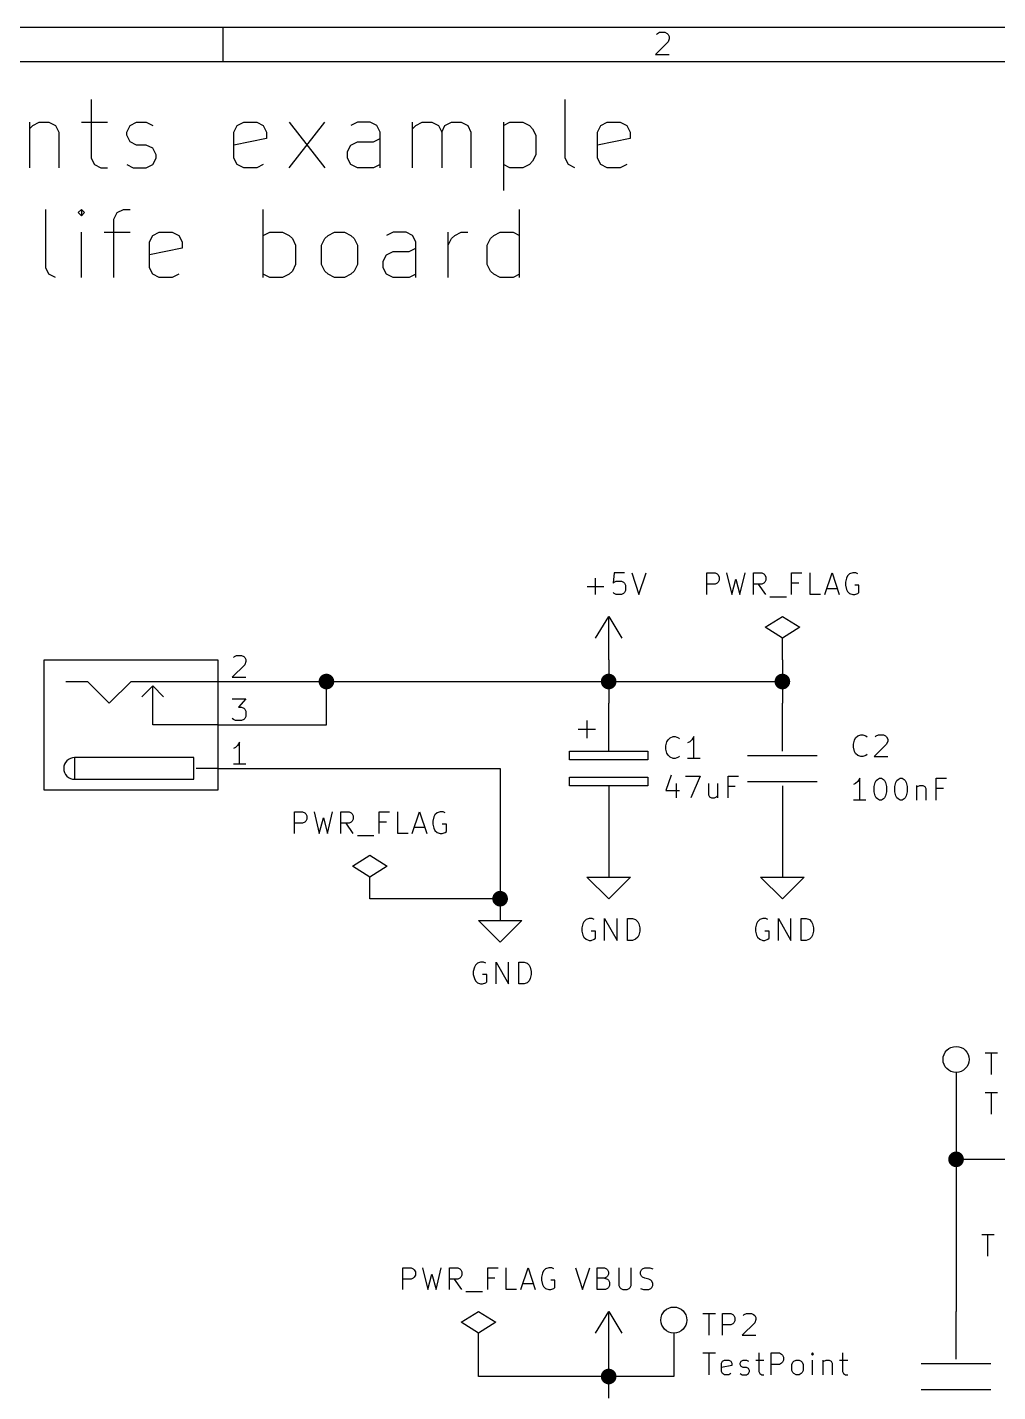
# Model space of a CAD drawing. Extents: x 0.4 to 11.3, y -7.9 to -0.4.
# Drawn here: x 1.911 to 4.146, y -3.535 to -0.394 of the extents above; entities that cross this region are included whole.
import ezdxf

# ---------------------------------------------------------------- set-up
doc = ezdxf.new("R2010")
doc.units = 0
doc.header["$MEASUREMENT"] = 0
for name, color, linetype in [('BLUE3', 171, 'CONTINUOUS'), ('CYAN2', 4, 'CONTINUOUS'), ('GREEN3', 91, 'CONTINUOUS'), ('LYELLOW', 51, 'CONTINUOUS'), ('RED2', 1, 'CONTINUOUS'), ('RED3', 11, 'CONTINUOUS')]:
    doc.layers.add(name, color=color, linetype=linetype)

msp = doc.modelspace()

# ---------------------------------------------------------------- linework, layer by layer
at = {"layer": 'BLUE3', "linetype": 'CONTINUOUS'}
for p, q in [((2.0581, -0.5602), (2.0581, -0.6947)), ((3.1497, -0.6947), (3.1497, -0.5602)), ((1.9161, -0.6125), (1.9161, -0.7172)), ((1.9161, -0.6274), (1.9236, -0.62)), ((1.9236, -0.62), (1.9385, -0.6125)), ((1.9385, -0.6125), (1.961, -0.6125)), ((1.961, -0.6125), (1.9759, -0.62)), ((1.9759, -0.62), (1.9834, -0.6349)), ((2.0357, -0.6125), (2.0955, -0.6125)), ((2.1404, -0.6349), (2.1479, -0.62)), ((2.1479, -0.62), (2.1628, -0.6125)), ((2.1628, -0.6125), (2.1852, -0.6125)), ((2.1852, -0.6125), (2.2002, -0.62)), ((2.3871, -0.6349), (2.3946, -0.62)), ((2.3946, -0.62), (2.4095, -0.6125)), ((2.4095, -0.6125), (2.4394, -0.6125)), ((2.4394, -0.6125), (2.4544, -0.62)), ((2.4544, -0.62), (2.4619, -0.6349)), ((2.5142, -0.7172), (2.5964, -0.6125)), ((2.5142, -0.6125), (2.5964, -0.7172)), ((2.6712, -0.6125), (2.6562, -0.62)), ((2.7011, -0.6125), (2.6712, -0.6125)), ((2.716, -0.62), (2.7011, -0.6125)), ((2.7235, -0.6349), (2.716, -0.62)), ((2.7983, -0.7172), (2.7983, -0.6125)), ((2.7983, -0.6274), (2.8058, -0.62)), ((2.8058, -0.62), (2.8207, -0.6125)), ((2.8207, -0.6125), (2.8431, -0.6125)), ((2.8431, -0.6125), (2.8581, -0.62)), ((2.8581, -0.62), (2.8656, -0.6349)), ((2.8656, -0.6349), (2.873, -0.62)), ((2.873, -0.62), (2.888, -0.6125)), ((2.888, -0.6125), (2.9104, -0.6125)), ((2.9104, -0.6125), (2.9254, -0.62)), ((2.9254, -0.62), (2.9329, -0.6349)), ((3.0076, -0.6125), (3.0076, -0.7695)), ((3.0076, -0.62), (3.0226, -0.6125)), ((3.0226, -0.6125), (3.0525, -0.6125)), ((3.0525, -0.6125), (3.0674, -0.62)), ((3.0674, -0.62), (3.0749, -0.6274)), ((3.0749, -0.6274), (3.0824, -0.6424)), ((3.2244, -0.6349), (3.2319, -0.62)), ((3.2319, -0.62), (3.2469, -0.6125)), ((3.2469, -0.6125), (3.2768, -0.6125)), ((3.2768, -0.6125), (3.2917, -0.62)), ((3.2917, -0.62), (3.2992, -0.6349)), ((1.9834, -0.6349), (1.9834, -0.7172)), ((2.1404, -0.6424), (2.1404, -0.6349)), ((2.1479, -0.6574), (2.1404, -0.6424)), ((2.1628, -0.6648), (2.1479, -0.6574)), ((2.3871, -0.6947), (2.3871, -0.6349)), ((2.4619, -0.6499), (2.3871, -0.6648)), ((2.4619, -0.6349), (2.4619, -0.6499)), ((2.6562, -0.6648), (2.6712, -0.6574)), ((2.6712, -0.6574), (2.7086, -0.6574)), ((2.7086, -0.6574), (2.7235, -0.6499)), ((2.7235, -0.7172), (2.7235, -0.6349)), ((2.8656, -0.6349), (2.8656, -0.7172)), ((2.9329, -0.6349), (2.9329, -0.7172)), ((3.0824, -0.6424), (3.0824, -0.6873)), ((3.2244, -0.6947), (3.2244, -0.6349)), ((3.2992, -0.6499), (3.2244, -0.6648)), ((3.2992, -0.6349), (3.2992, -0.6499)), ((2.1852, -0.6648), (2.1628, -0.6648)), ((2.2002, -0.6723), (2.1852, -0.6648)), ((2.2077, -0.6873), (2.2002, -0.6723)), ((2.2077, -0.6947), (2.2077, -0.6873)), ((2.6488, -0.6798), (2.6562, -0.6648)), ((2.6488, -0.6947), (2.6488, -0.6798)), ((3.0824, -0.6873), (3.0749, -0.7022)), ((2.0581, -0.6947), (2.0656, -0.7097)), ((2.0656, -0.7097), (2.0806, -0.7172)), ((2.0806, -0.7172), (2.0955, -0.7172)), ((2.1404, -0.7097), (2.1553, -0.7172)), ((2.1553, -0.7172), (2.1852, -0.7172)), ((2.1852, -0.7172), (2.2002, -0.7097)), ((2.2002, -0.7097), (2.2077, -0.6947)), ((2.3946, -0.7097), (2.3871, -0.6947)), ((2.4095, -0.7172), (2.3946, -0.7097)), ((2.4394, -0.7172), (2.4095, -0.7172)), ((2.4544, -0.7097), (2.4394, -0.7172)), ((2.6562, -0.7097), (2.6488, -0.6947)), ((2.6712, -0.7172), (2.6562, -0.7097)), ((2.7086, -0.7172), (2.6712, -0.7172)), ((2.7235, -0.7097), (2.7086, -0.7172)), ((3.0226, -0.7172), (3.0076, -0.7097)), ((3.0525, -0.7172), (3.0226, -0.7172)), ((3.0674, -0.7097), (3.0525, -0.7172)), ((3.0749, -0.7022), (3.0674, -0.7097)), ((3.1571, -0.7097), (3.1497, -0.6947)), ((3.1721, -0.7172), (3.1571, -0.7097)), ((3.2319, -0.7097), (3.2244, -0.6947)), ((3.2469, -0.7172), (3.2319, -0.7097)), ((3.2768, -0.7172), (3.2469, -0.7172)), ((3.2917, -0.7097), (3.2768, -0.7172)), ((1.9535, -0.9475), (1.9535, -0.8129)), ((2.0357, -0.8129), (2.0282, -0.8204)), ((2.0432, -0.8204), (2.0357, -0.8129)), ((2.0357, -0.8129), (2.0357, -0.8279)), ((2.1179, -0.8204), (2.1329, -0.8129)), ((2.1329, -0.8129), (2.1479, -0.8129)), ((2.4544, -0.9699), (2.4544, -0.8129)), ((3.045, -0.9699), (3.045, -0.8129)), ((2.0282, -0.8204), (2.0357, -0.8279)), ((2.0357, -0.8279), (2.0432, -0.8204)), ((2.1105, -0.8353), (2.1179, -0.8204)), ((2.1105, -0.9699), (2.1105, -0.8353)), ((2.0357, -0.9699), (2.0357, -0.8653)), ((2.088, -0.8653), (2.1479, -0.8653)), ((2.1927, -0.8877), (2.2002, -0.8727)), ((2.2002, -0.8727), (2.2151, -0.8653)), ((2.2151, -0.8653), (2.245, -0.8653)), ((2.245, -0.8653), (2.26, -0.8727)), ((2.26, -0.8727), (2.2675, -0.8877)), ((2.4544, -0.8727), (2.4693, -0.8653)), ((2.4693, -0.8653), (2.4992, -0.8653)), ((2.4992, -0.8653), (2.5142, -0.8727)), ((2.5142, -0.8727), (2.5217, -0.8802)), ((2.5964, -0.8802), (2.6039, -0.8727)), ((2.6039, -0.8727), (2.6188, -0.8653)), ((2.6188, -0.8653), (2.6413, -0.8653)), ((2.6413, -0.8653), (2.6562, -0.8727)), ((2.6562, -0.8727), (2.6637, -0.8802)), ((2.7534, -0.8653), (2.7385, -0.8727)), ((2.7833, -0.8653), (2.7534, -0.8653)), ((2.7983, -0.8727), (2.7833, -0.8653)), ((2.8058, -0.8877), (2.7983, -0.8727)), ((2.8805, -0.9699), (2.8805, -0.8653)), ((2.888, -0.8802), (2.8955, -0.8727)), ((2.8955, -0.8727), (2.9104, -0.8653)), ((2.9104, -0.8653), (2.9254, -0.8653)), ((2.9777, -0.8802), (2.9852, -0.8727)), ((2.9852, -0.8727), (3.0001, -0.8653)), ((3.0001, -0.8653), (3.03, -0.8653)), ((3.03, -0.8653), (3.045, -0.8727)), ((2.1927, -0.9475), (2.1927, -0.8877)), ((2.2675, -0.9026), (2.1927, -0.9176)), ((2.2675, -0.8877), (2.2675, -0.9026)), ((2.5217, -0.8802), (2.5291, -0.8952)), ((2.5291, -0.8952), (2.5291, -0.94)), ((2.5889, -0.8952), (2.5964, -0.8802)), ((2.5889, -0.94), (2.5889, -0.8952)), ((2.6637, -0.8802), (2.6712, -0.8952)), ((2.6712, -0.8952), (2.6712, -0.94)), ((2.7385, -0.9176), (2.7534, -0.9101)), ((2.7534, -0.9101), (2.7908, -0.9101)), ((2.7908, -0.9101), (2.8058, -0.9026)), ((2.8058, -0.9699), (2.8058, -0.8877)), ((2.8805, -0.8952), (2.888, -0.8802)), ((2.9702, -0.8952), (2.9777, -0.8802)), ((2.9702, -0.94), (2.9702, -0.8952)), ((2.5291, -0.94), (2.5217, -0.955)), ((2.5964, -0.955), (2.5889, -0.94)), ((2.6712, -0.94), (2.6637, -0.955)), ((2.731, -0.9325), (2.7385, -0.9176)), ((2.731, -0.9475), (2.731, -0.9325)), ((2.9777, -0.955), (2.9702, -0.94)), ((1.9609, -0.9624), (1.9535, -0.9475)), ((1.9759, -0.9699), (1.9609, -0.9624)), ((2.2002, -0.9624), (2.1927, -0.9475)), ((2.2151, -0.9699), (2.2002, -0.9624)), ((2.245, -0.9699), (2.2151, -0.9699)), ((2.26, -0.9624), (2.245, -0.9699)), ((2.4693, -0.9699), (2.4544, -0.9624)), ((2.4992, -0.9699), (2.4693, -0.9699)), ((2.5142, -0.9624), (2.4992, -0.9699)), ((2.5217, -0.955), (2.5142, -0.9624)), ((2.6039, -0.9624), (2.5964, -0.955)), ((2.6188, -0.9699), (2.6039, -0.9624)), ((2.6413, -0.9699), (2.6188, -0.9699)), ((2.6562, -0.9624), (2.6413, -0.9699)), ((2.6637, -0.955), (2.6562, -0.9624)), ((2.7385, -0.9624), (2.731, -0.9475)), ((2.7534, -0.9699), (2.7385, -0.9624)), ((2.7908, -0.9699), (2.7534, -0.9699)), ((2.8058, -0.9624), (2.7908, -0.9699)), ((2.9852, -0.9624), (2.9777, -0.955)), ((3.0001, -0.9699), (2.9852, -0.9624)), ((3.03, -0.9699), (3.0001, -0.9699)), ((3.045, -0.9624), (3.03, -0.9699))]:
    msp.add_line(p, q, dxfattribs=at)
at = {"layer": 'CYAN2', "linetype": 'CONTINUOUS'}
for p, q in [((3.2198, -1.6998), (3.2198, -1.6617)), ((3.2626, -1.6498), (3.2602, -1.6736)), ((3.2864, -1.6498), (3.2626, -1.6498)), ((3.3031, -1.6498), (3.3198, -1.6998)), ((3.3198, -1.6998), (3.3364, -1.6498)), ((3.4762, -1.6998), (3.4762, -1.6498)), ((3.4762, -1.6498), (3.4952, -1.6498)), ((3.4952, -1.6498), (3.5, -1.6522)), ((3.5, -1.6522), (3.5024, -1.6546)), ((3.5024, -1.6546), (3.5048, -1.6593)), ((3.5048, -1.6593), (3.5048, -1.6665)), ((3.5214, -1.6498), (3.5333, -1.6998)), ((3.5333, -1.6998), (3.5429, -1.6641)), ((3.5429, -1.6641), (3.5524, -1.6998)), ((3.5524, -1.6998), (3.5643, -1.6498)), ((3.5833, -1.6998), (3.5833, -1.6498)), ((3.5833, -1.6498), (3.6024, -1.6498)), ((3.6024, -1.6498), (3.6071, -1.6522)), ((3.6071, -1.6522), (3.6095, -1.6546)), ((3.6095, -1.6546), (3.6119, -1.6593)), ((3.6119, -1.6593), (3.6119, -1.6665)), ((3.6714, -1.6998), (3.6714, -1.6498)), ((3.6714, -1.6498), (3.6952, -1.6498)), ((3.7143, -1.6998), (3.7143, -1.6498)), ((3.7476, -1.6998), (3.7643, -1.6498)), ((3.7643, -1.6498), (3.781, -1.6998)), ((3.7976, -1.6617), (3.7952, -1.6712)), ((3.8, -1.6569), (3.7976, -1.6617)), ((3.8048, -1.6522), (3.8, -1.6569)), ((3.8119, -1.6498), (3.8048, -1.6522)), ((3.819, -1.6498), (3.8119, -1.6498)), ((3.8238, -1.6522), (3.819, -1.6498)), ((3.2007, -1.6808), (3.2388, -1.6808)), ((3.2602, -1.6736), (3.2626, -1.6712)), ((3.2626, -1.6974), (3.2602, -1.695)), ((3.2626, -1.6712), (3.2674, -1.6689)), ((3.2674, -1.6689), (3.2793, -1.6689)), ((3.2793, -1.6689), (3.284, -1.6712)), ((3.284, -1.6712), (3.2864, -1.6736)), ((3.2864, -1.695), (3.284, -1.6974)), ((3.2864, -1.6736), (3.2888, -1.6784)), ((3.2888, -1.6903), (3.2864, -1.695)), ((3.2888, -1.6784), (3.2888, -1.6903)), ((3.4952, -1.676), (3.4762, -1.676)), ((3.5, -1.6736), (3.4952, -1.676)), ((3.5024, -1.6712), (3.5, -1.6736)), ((3.5048, -1.6665), (3.5024, -1.6712)), ((3.6024, -1.676), (3.5833, -1.676)), ((3.6119, -1.6998), (3.5952, -1.676)), ((3.6071, -1.6736), (3.6024, -1.676)), ((3.6095, -1.6712), (3.6071, -1.6736)), ((3.6119, -1.6665), (3.6095, -1.6712)), ((3.6881, -1.6736), (3.6714, -1.6736)), ((3.7524, -1.6855), (3.7762, -1.6855)), ((3.7952, -1.6712), (3.7952, -1.6784)), ((3.7952, -1.6784), (3.7976, -1.6879)), ((3.7976, -1.6879), (3.8, -1.6927)), ((3.8, -1.6927), (3.8048, -1.6974)), ((3.8262, -1.6784), (3.8167, -1.6784)), ((3.8238, -1.6974), (3.8262, -1.695)), ((3.8262, -1.695), (3.8262, -1.6784)), ((3.2674, -1.6998), (3.2626, -1.6974)), ((3.2793, -1.6998), (3.2674, -1.6998)), ((3.284, -1.6974), (3.2793, -1.6998)), ((3.6214, -1.7046), (3.6595, -1.7046)), ((3.7381, -1.6998), (3.7143, -1.6998)), ((3.8048, -1.6974), (3.8119, -1.6998)), ((3.8119, -1.6998), (3.8167, -1.6998)), ((3.8167, -1.6998), (3.8238, -1.6974)), ((3.3819, -2.0482), (3.3843, -2.0387)), ((3.3819, -2.0482), (3.3843, -2.0387)), ((3.3843, -2.0387), (3.3867, -2.0339)), ((3.3843, -2.0387), (3.3867, -2.0339)), ((3.3867, -2.0339), (3.3914, -2.0292)), ((3.3867, -2.0339), (3.3914, -2.0292)), ((3.3914, -2.0292), (3.3986, -2.0268)), ((3.3914, -2.0292), (3.3986, -2.0268)), ((3.3986, -2.0268), (3.4033, -2.0268)), ((3.3986, -2.0268), (3.4033, -2.0268)), ((3.4033, -2.0268), (3.4105, -2.0292)), ((3.4033, -2.0268), (3.4105, -2.0292)), ((3.4105, -2.0292), (3.4129, -2.0316)), ((3.4105, -2.0292), (3.4129, -2.0316)), ((3.4367, -2.0387), (3.4319, -2.0411)), ((3.4367, -2.0387), (3.4319, -2.0411)), ((3.4414, -2.0339), (3.4367, -2.0387)), ((3.4414, -2.0339), (3.4367, -2.0387)), ((3.4462, -2.0268), (3.4414, -2.0339)), ((3.4462, -2.0268), (3.4414, -2.0339)), ((3.4462, -2.0768), (3.4462, -2.0268)), ((3.4462, -2.0768), (3.4462, -2.0268)), ((3.8139, -2.0442), (3.8163, -2.0347)), ((3.8139, -2.0442), (3.8163, -2.0347)), ((3.8163, -2.0347), (3.8187, -2.0299)), ((3.8163, -2.0347), (3.8187, -2.0299)), ((3.8187, -2.0299), (3.8234, -2.0252)), ((3.8187, -2.0299), (3.8234, -2.0252)), ((3.8234, -2.0252), (3.8306, -2.0228)), ((3.8234, -2.0252), (3.8306, -2.0228)), ((3.8306, -2.0228), (3.8353, -2.0228)), ((3.8306, -2.0228), (3.8353, -2.0228)), ((3.8353, -2.0228), (3.8425, -2.0252)), ((3.8353, -2.0228), (3.8425, -2.0252)), ((3.8425, -2.0252), (3.8449, -2.0276)), ((3.8425, -2.0252), (3.8449, -2.0276)), ((3.8639, -2.0276), (3.8663, -2.0252)), ((3.8639, -2.0276), (3.8663, -2.0252)), ((3.8663, -2.0252), (3.871, -2.0228)), ((3.8663, -2.0252), (3.871, -2.0228)), ((3.871, -2.0228), (3.8829, -2.0228)), ((3.871, -2.0228), (3.8829, -2.0228)), ((3.8829, -2.0228), (3.8877, -2.0252)), ((3.8829, -2.0228), (3.8877, -2.0252)), ((3.8877, -2.0252), (3.8901, -2.0276)), ((3.8877, -2.0252), (3.8901, -2.0276)), ((3.8901, -2.0276), (3.8925, -2.0323)), ((3.8901, -2.0276), (3.8925, -2.0323)), ((3.8925, -2.0371), (3.8901, -2.0442)), ((3.8925, -2.0371), (3.8901, -2.0442)), ((3.8925, -2.0323), (3.8925, -2.0371)), ((3.8925, -2.0323), (3.8925, -2.0371)), ((3.3819, -2.0554), (3.3819, -2.0482)), ((3.3819, -2.0554), (3.3819, -2.0482)), ((3.3843, -2.0649), (3.3819, -2.0554)), ((3.3843, -2.0649), (3.3819, -2.0554)), ((3.3867, -2.0697), (3.3843, -2.0649)), ((3.3867, -2.0697), (3.3843, -2.0649)), ((3.3914, -2.0744), (3.3867, -2.0697)), ((3.3914, -2.0744), (3.3867, -2.0697)), ((3.4129, -2.072), (3.4105, -2.0744)), ((3.4129, -2.072), (3.4105, -2.0744)), ((3.8139, -2.0514), (3.8139, -2.0442)), ((3.8139, -2.0514), (3.8139, -2.0442)), ((3.8163, -2.0609), (3.8139, -2.0514)), ((3.8163, -2.0609), (3.8139, -2.0514)), ((3.8187, -2.0657), (3.8163, -2.0609)), ((3.8187, -2.0657), (3.8163, -2.0609)), ((3.8234, -2.0704), (3.8187, -2.0657)), ((3.8234, -2.0704), (3.8187, -2.0657)), ((3.8306, -2.0728), (3.8234, -2.0704)), ((3.8306, -2.0728), (3.8234, -2.0704)), ((3.8353, -2.0728), (3.8306, -2.0728)), ((3.8353, -2.0728), (3.8306, -2.0728)), ((3.8425, -2.0704), (3.8353, -2.0728)), ((3.8425, -2.0704), (3.8353, -2.0728)), ((3.8449, -2.068), (3.8425, -2.0704)), ((3.8449, -2.068), (3.8425, -2.0704)), ((3.8901, -2.0442), (3.8615, -2.0728)), ((3.8901, -2.0442), (3.8615, -2.0728)), ((3.8615, -2.0728), (3.8925, -2.0728)), ((3.8615, -2.0728), (3.8925, -2.0728)), ((3.3986, -2.0768), (3.3914, -2.0744)), ((3.3986, -2.0768), (3.3914, -2.0744)), ((3.4033, -2.0768), (3.3986, -2.0768)), ((3.4033, -2.0768), (3.3986, -2.0768)), ((3.4105, -2.0744), (3.4033, -2.0768)), ((3.4105, -2.0744), (3.4033, -2.0768)), ((3.4605, -2.0768), (3.4319, -2.0768)), ((3.4605, -2.0768), (3.4319, -2.0768)), ((3.3938, -2.1154), (3.3819, -2.1511)), ((3.3938, -2.1154), (3.3819, -2.1511)), ((3.4057, -2.1345), (3.4057, -2.1678)), ((3.4057, -2.1345), (3.4057, -2.1678)), ((3.4271, -2.1178), (3.4605, -2.1178)), ((3.4271, -2.1178), (3.4605, -2.1178)), ((3.4605, -2.1178), (3.439, -2.1678)), ((3.4605, -2.1178), (3.439, -2.1678)), ((3.4795, -2.1345), (3.4795, -2.1607)), ((3.4795, -2.1345), (3.4795, -2.1607)), ((3.5009, -2.1345), (3.5009, -2.1678)), ((3.5009, -2.1345), (3.5009, -2.1678)), ((3.5248, -2.1678), (3.5248, -2.1178)), ((3.5248, -2.1178), (3.5486, -2.1178)), ((3.5248, -2.1678), (3.5248, -2.1178)), ((3.5248, -2.1178), (3.5486, -2.1178)), ((3.8187, -2.1347), (3.8139, -2.1371)), ((3.8187, -2.1347), (3.8139, -2.1371)), ((3.8234, -2.1299), (3.8187, -2.1347)), ((3.8234, -2.1299), (3.8187, -2.1347)), ((3.8282, -2.1228), (3.8234, -2.1299)), ((3.8282, -2.1228), (3.8234, -2.1299)), ((3.8282, -2.1728), (3.8282, -2.1228)), ((3.8282, -2.1728), (3.8282, -2.1228)), ((3.8615, -2.1419), (3.8639, -2.1323)), ((3.8615, -2.1419), (3.8639, -2.1323)), ((3.8639, -2.1323), (3.8663, -2.1276)), ((3.8639, -2.1323), (3.8663, -2.1276)), ((3.8663, -2.1276), (3.8687, -2.1252)), ((3.8663, -2.1276), (3.8687, -2.1252)), ((3.8687, -2.1252), (3.8734, -2.1228)), ((3.8687, -2.1252), (3.8734, -2.1228)), ((3.8734, -2.1228), (3.8782, -2.1228)), ((3.8734, -2.1228), (3.8782, -2.1228)), ((3.8782, -2.1228), (3.8829, -2.1252)), ((3.8782, -2.1228), (3.8829, -2.1252)), ((3.8829, -2.1252), (3.8853, -2.1276)), ((3.8829, -2.1252), (3.8853, -2.1276)), ((3.8853, -2.1276), (3.8877, -2.1323)), ((3.8853, -2.1276), (3.8877, -2.1323)), ((3.8877, -2.1323), (3.8901, -2.1419)), ((3.8877, -2.1323), (3.8901, -2.1419)), ((3.9091, -2.1419), (3.9115, -2.1323)), ((3.9091, -2.1419), (3.9115, -2.1323)), ((3.9115, -2.1323), (3.9139, -2.1276)), ((3.9115, -2.1323), (3.9139, -2.1276)), ((3.9139, -2.1276), (3.9163, -2.1252)), ((3.9139, -2.1276), (3.9163, -2.1252)), ((3.9163, -2.1252), (3.921, -2.1228)), ((3.9163, -2.1252), (3.921, -2.1228)), ((3.921, -2.1228), (3.9258, -2.1228)), ((3.921, -2.1228), (3.9258, -2.1228)), ((3.9258, -2.1228), (3.9306, -2.1252)), ((3.9258, -2.1228), (3.9306, -2.1252)), ((3.9306, -2.1252), (3.9329, -2.1276)), ((3.9306, -2.1252), (3.9329, -2.1276)), ((3.9329, -2.1276), (3.9353, -2.1323)), ((3.9329, -2.1276), (3.9353, -2.1323)), ((3.9353, -2.1323), (3.9377, -2.1419)), ((3.9353, -2.1323), (3.9377, -2.1419)), ((4.0044, -2.1728), (4.0044, -2.1228)), ((4.0044, -2.1228), (4.0282, -2.1228)), ((4.0044, -2.1728), (4.0044, -2.1228)), ((4.0044, -2.1228), (4.0282, -2.1228)), ((3.3819, -2.1511), (3.4129, -2.1511)), ((3.3819, -2.1511), (3.4129, -2.1511)), ((3.4795, -2.1607), (3.4819, -2.1654)), ((3.4795, -2.1607), (3.4819, -2.1654)), ((3.4819, -2.1654), (3.4867, -2.1678)), ((3.4819, -2.1654), (3.4867, -2.1678)), ((3.4938, -2.1678), (3.4986, -2.1654)), ((3.4938, -2.1678), (3.4986, -2.1654)), ((3.4986, -2.1654), (3.5009, -2.163)), ((3.4986, -2.1654), (3.5009, -2.163)), ((3.5414, -2.1416), (3.5248, -2.1416)), ((3.5414, -2.1416), (3.5248, -2.1416)), ((3.8615, -2.1538), (3.8615, -2.1419)), ((3.8615, -2.1538), (3.8615, -2.1419)), ((3.8639, -2.1633), (3.8615, -2.1538)), ((3.8639, -2.1633), (3.8615, -2.1538)), ((3.8663, -2.168), (3.8639, -2.1633)), ((3.8663, -2.168), (3.8639, -2.1633)), ((3.8877, -2.1633), (3.8853, -2.168)), ((3.8877, -2.1633), (3.8853, -2.168)), ((3.8901, -2.1538), (3.8877, -2.1633)), ((3.8901, -2.1538), (3.8877, -2.1633)), ((3.8901, -2.1419), (3.8901, -2.1538)), ((3.8901, -2.1419), (3.8901, -2.1538)), ((3.9091, -2.1538), (3.9091, -2.1419)), ((3.9091, -2.1538), (3.9091, -2.1419)), ((3.9115, -2.1633), (3.9091, -2.1538)), ((3.9115, -2.1633), (3.9091, -2.1538)), ((3.9139, -2.168), (3.9115, -2.1633)), ((3.9139, -2.168), (3.9115, -2.1633)), ((3.9353, -2.1633), (3.9329, -2.168)), ((3.9353, -2.1633), (3.9329, -2.168)), ((3.9377, -2.1538), (3.9353, -2.1633)), ((3.9377, -2.1538), (3.9353, -2.1633)), ((3.9377, -2.1419), (3.9377, -2.1538)), ((3.9377, -2.1419), (3.9377, -2.1538)), ((3.9591, -2.1395), (3.9591, -2.1728)), ((3.9591, -2.1395), (3.9591, -2.1728)), ((3.9591, -2.1442), (3.9615, -2.1419)), ((3.9591, -2.1442), (3.9615, -2.1419)), ((3.9615, -2.1419), (3.9663, -2.1395)), ((3.9615, -2.1419), (3.9663, -2.1395)), ((3.9663, -2.1395), (3.9734, -2.1395)), ((3.9663, -2.1395), (3.9734, -2.1395)), ((3.9734, -2.1395), (3.9782, -2.1419)), ((3.9734, -2.1395), (3.9782, -2.1419)), ((3.9782, -2.1419), (3.9806, -2.1466)), ((3.9782, -2.1419), (3.9806, -2.1466)), ((3.9806, -2.1466), (3.9806, -2.1728)), ((3.9806, -2.1466), (3.9806, -2.1728)), ((4.021, -2.1466), (4.0044, -2.1466)), ((4.021, -2.1466), (4.0044, -2.1466)), ((3.4867, -2.1678), (3.4938, -2.1678)), ((3.4867, -2.1678), (3.4938, -2.1678)), ((3.8425, -2.1728), (3.8139, -2.1728)), ((3.8425, -2.1728), (3.8139, -2.1728)), ((3.8687, -2.1704), (3.8663, -2.168)), ((3.8687, -2.1704), (3.8663, -2.168)), ((3.8734, -2.1728), (3.8687, -2.1704)), ((3.8734, -2.1728), (3.8687, -2.1704)), ((3.8782, -2.1728), (3.8734, -2.1728)), ((3.8782, -2.1728), (3.8734, -2.1728)), ((3.8829, -2.1704), (3.8782, -2.1728)), ((3.8829, -2.1704), (3.8782, -2.1728)), ((3.8853, -2.168), (3.8829, -2.1704)), ((3.8853, -2.168), (3.8829, -2.1704)), ((3.9163, -2.1704), (3.9139, -2.168)), ((3.9163, -2.1704), (3.9139, -2.168)), ((3.921, -2.1728), (3.9163, -2.1704)), ((3.921, -2.1728), (3.9163, -2.1704)), ((3.9258, -2.1728), (3.921, -2.1728)), ((3.9258, -2.1728), (3.921, -2.1728)), ((3.9306, -2.1704), (3.9258, -2.1728)), ((3.9306, -2.1704), (3.9258, -2.1728)), ((3.9329, -2.168), (3.9306, -2.1704)), ((3.9329, -2.168), (3.9306, -2.1704)), ((2.5262, -2.2498), (2.5262, -2.1998)), ((2.5262, -2.1998), (2.5452, -2.1998)), ((2.5452, -2.226), (2.5262, -2.226)), ((2.5452, -2.1998), (2.55, -2.2022)), ((2.55, -2.2236), (2.5452, -2.226)), ((2.55, -2.2022), (2.5524, -2.2046)), ((2.5524, -2.2212), (2.55, -2.2236)), ((2.5524, -2.2046), (2.5548, -2.2093)), ((2.5548, -2.2165), (2.5524, -2.2212)), ((2.5548, -2.2093), (2.5548, -2.2165)), ((2.5714, -2.1998), (2.5833, -2.2498)), ((2.5833, -2.2498), (2.5929, -2.2141)), ((2.5929, -2.2141), (2.6024, -2.2498)), ((2.6024, -2.2498), (2.6143, -2.1998)), ((2.6333, -2.2498), (2.6333, -2.1998)), ((2.6333, -2.1998), (2.6524, -2.1998)), ((2.6524, -2.226), (2.6333, -2.226)), ((2.6619, -2.2498), (2.6452, -2.226)), ((2.6524, -2.1998), (2.6571, -2.2022)), ((2.6571, -2.2236), (2.6524, -2.226)), ((2.6571, -2.2022), (2.6595, -2.2046)), ((2.6595, -2.2212), (2.6571, -2.2236)), ((2.6595, -2.2046), (2.6619, -2.2093)), ((2.6619, -2.2165), (2.6595, -2.2212)), ((2.6619, -2.2093), (2.6619, -2.2165)), ((2.7214, -2.2498), (2.7214, -2.1998)), ((2.7214, -2.1998), (2.7452, -2.1998)), ((2.7381, -2.2236), (2.7214, -2.2236)), ((2.7643, -2.2498), (2.7643, -2.1998)), ((2.7976, -2.2498), (2.8143, -2.1998)), ((2.8143, -2.1998), (2.831, -2.2498)), ((2.8476, -2.2117), (2.8452, -2.2212)), ((2.8452, -2.2212), (2.8452, -2.2284)), ((2.8452, -2.2284), (2.8476, -2.2379)), ((2.85, -2.2069), (2.8476, -2.2117)), ((2.8548, -2.2022), (2.85, -2.2069)), ((2.8619, -2.1998), (2.8548, -2.2022)), ((2.869, -2.1998), (2.8619, -2.1998)), ((2.8762, -2.2284), (2.8667, -2.2284)), ((2.8738, -2.2022), (2.869, -2.1998)), ((2.8762, -2.245), (2.8762, -2.2284)), ((2.6714, -2.2546), (2.7095, -2.2546)), ((2.7881, -2.2498), (2.7643, -2.2498)), ((2.8024, -2.2355), (2.8262, -2.2355)), ((2.8476, -2.2379), (2.85, -2.2427)), ((2.85, -2.2427), (2.8548, -2.2474)), ((2.8548, -2.2474), (2.8619, -2.2498)), ((2.8619, -2.2498), (2.8667, -2.2498)), ((2.8667, -2.2498), (2.8738, -2.2474)), ((2.8738, -2.2474), (2.8762, -2.245)), ((3.1979, -2.4482), (3.1931, -2.4529)), ((3.205, -2.4458), (3.1979, -2.4482)), ((3.2121, -2.4458), (3.205, -2.4458)), ((3.2169, -2.4482), (3.2121, -2.4458)), ((3.2407, -2.4958), (3.2407, -2.4458)), ((3.2407, -2.4458), (3.2693, -2.4958)), ((3.2693, -2.4958), (3.2693, -2.4458)), ((3.2931, -2.4958), (3.2931, -2.4458)), ((3.2931, -2.4458), (3.305, -2.4458)), ((3.305, -2.4458), (3.3121, -2.4482)), ((3.3121, -2.4482), (3.3169, -2.4529)), ((3.5979, -2.4482), (3.5931, -2.4529)), ((3.605, -2.4458), (3.5979, -2.4482)), ((3.6121, -2.4458), (3.605, -2.4458)), ((3.6169, -2.4482), (3.6121, -2.4458)), ((3.6407, -2.4958), (3.6407, -2.4458)), ((3.6407, -2.4458), (3.6693, -2.4958)), ((3.6693, -2.4958), (3.6693, -2.4458)), ((3.6931, -2.4958), (3.6931, -2.4458)), ((3.6931, -2.4458), (3.705, -2.4458)), ((3.705, -2.4458), (3.7121, -2.4482)), ((3.7121, -2.4482), (3.7169, -2.4529)), ((3.1907, -2.4577), (3.1883, -2.4672)), ((3.1883, -2.4672), (3.1883, -2.4744)), ((3.1883, -2.4744), (3.1907, -2.4839)), ((3.1931, -2.4529), (3.1907, -2.4577)), ((3.2193, -2.4744), (3.2098, -2.4744)), ((3.2193, -2.491), (3.2193, -2.4744)), ((3.3169, -2.4529), (3.3193, -2.4577)), ((3.3193, -2.4577), (3.3217, -2.4672)), ((3.3217, -2.4744), (3.3193, -2.4839)), ((3.3217, -2.4672), (3.3217, -2.4744)), ((3.5907, -2.4577), (3.5883, -2.4672)), ((3.5883, -2.4672), (3.5883, -2.4744)), ((3.5883, -2.4744), (3.5907, -2.4839)), ((3.5931, -2.4529), (3.5907, -2.4577)), ((3.6193, -2.4744), (3.6098, -2.4744)), ((3.6193, -2.491), (3.6193, -2.4744)), ((3.7169, -2.4529), (3.7193, -2.4577)), ((3.7193, -2.4577), (3.7217, -2.4672)), ((3.7217, -2.4744), (3.7193, -2.4839)), ((3.7217, -2.4672), (3.7217, -2.4744)), ((3.1907, -2.4839), (3.1931, -2.4887)), ((3.1931, -2.4887), (3.1979, -2.4934)), ((3.1979, -2.4934), (3.205, -2.4958)), ((3.205, -2.4958), (3.2098, -2.4958)), ((3.2098, -2.4958), (3.2169, -2.4934)), ((3.2169, -2.4934), (3.2193, -2.491)), ((3.305, -2.4958), (3.2931, -2.4958)), ((3.3121, -2.4934), (3.305, -2.4958)), ((3.3169, -2.4887), (3.3121, -2.4934)), ((3.3193, -2.4839), (3.3169, -2.4887)), ((3.5907, -2.4839), (3.5931, -2.4887)), ((3.5931, -2.4887), (3.5979, -2.4934)), ((3.5979, -2.4934), (3.605, -2.4958)), ((3.605, -2.4958), (3.6098, -2.4958)), ((3.6098, -2.4958), (3.6169, -2.4934)), ((3.6169, -2.4934), (3.6193, -2.491)), ((3.705, -2.4958), (3.6931, -2.4958)), ((3.7121, -2.4934), (3.705, -2.4958)), ((3.7169, -2.4887), (3.7121, -2.4934)), ((3.7193, -2.4839), (3.7169, -2.4887)), ((2.9407, -2.5577), (2.9383, -2.5672)), ((2.9383, -2.5672), (2.9383, -2.5744)), ((2.9383, -2.5744), (2.9407, -2.5839)), ((2.9431, -2.5529), (2.9407, -2.5577)), ((2.9479, -2.5482), (2.9431, -2.5529)), ((2.955, -2.5458), (2.9479, -2.5482)), ((2.9621, -2.5458), (2.955, -2.5458)), ((2.9693, -2.5744), (2.9598, -2.5744)), ((2.9669, -2.5482), (2.9621, -2.5458)), ((2.9693, -2.591), (2.9693, -2.5744)), ((2.9907, -2.5958), (2.9907, -2.5458)), ((2.9907, -2.5458), (3.0193, -2.5958)), ((3.0193, -2.5958), (3.0193, -2.5458)), ((3.0431, -2.5958), (3.0431, -2.5458)), ((3.0431, -2.5458), (3.055, -2.5458)), ((3.055, -2.5458), (3.0621, -2.5482)), ((3.0621, -2.5482), (3.0669, -2.5529)), ((3.0669, -2.5529), (3.0693, -2.5577)), ((3.0693, -2.5577), (3.0717, -2.5672)), ((3.0717, -2.5744), (3.0693, -2.5839)), ((3.0717, -2.5672), (3.0717, -2.5744)), ((2.9407, -2.5839), (2.9431, -2.5887)), ((2.9431, -2.5887), (2.9479, -2.5934)), ((2.9479, -2.5934), (2.955, -2.5958)), ((2.955, -2.5958), (2.9598, -2.5958)), ((2.9598, -2.5958), (2.9669, -2.5934)), ((2.9669, -2.5934), (2.9693, -2.591)), ((3.055, -2.5958), (3.0431, -2.5958)), ((3.0621, -2.5934), (3.055, -2.5958)), ((3.0669, -2.5887), (3.0621, -2.5934)), ((3.0693, -2.5839), (3.0669, -2.5887)), ((4.1171, -2.7548), (4.1457, -2.7548)), ((4.1314, -2.8048), (4.1314, -2.7548)), ((4.1171, -2.8458), (4.1457, -2.8458)), ((4.1314, -2.8958), (4.1314, -2.8458)), ((4.1091, -3.1728), (4.1377, -3.1728)), ((4.1234, -3.2228), (4.1234, -3.1728)), ((2.7762, -3.2998), (2.7762, -3.2498)), ((2.7762, -3.2498), (2.7952, -3.2498)), ((2.7952, -3.2498), (2.8, -3.2522)), ((2.8, -3.2522), (2.8024, -3.2546)), ((2.8024, -3.2546), (2.8048, -3.2593)), ((2.8048, -3.2665), (2.8024, -3.2712)), ((2.8048, -3.2593), (2.8048, -3.2665)), ((2.8214, -3.2498), (2.8333, -3.2998)), ((2.8333, -3.2998), (2.8429, -3.2641)), ((2.8429, -3.2641), (2.8524, -3.2998)), ((2.8524, -3.2998), (2.8643, -3.2498)), ((2.8833, -3.2998), (2.8833, -3.2498)), ((2.8833, -3.2498), (2.9024, -3.2498)), ((2.9024, -3.2498), (2.9071, -3.2522)), ((2.9071, -3.2522), (2.9095, -3.2546)), ((2.9095, -3.2546), (2.9119, -3.2593)), ((2.9119, -3.2665), (2.9095, -3.2712)), ((2.9119, -3.2593), (2.9119, -3.2665)), ((2.9714, -3.2998), (2.9714, -3.2498)), ((2.9714, -3.2498), (2.9952, -3.2498)), ((3.0143, -3.2998), (3.0143, -3.2498)), ((3.0476, -3.2998), (3.0643, -3.2498)), ((3.0643, -3.2498), (3.081, -3.2998)), ((3.0976, -3.2617), (3.0952, -3.2712)), ((3.1, -3.2569), (3.0976, -3.2617)), ((3.1048, -3.2522), (3.1, -3.2569)), ((3.1119, -3.2498), (3.1048, -3.2522)), ((3.119, -3.2498), (3.1119, -3.2498)), ((3.1238, -3.2522), (3.119, -3.2498)), ((3.1733, -3.2498), (3.19, -3.2998)), ((3.19, -3.2998), (3.2067, -3.2498)), ((3.2233, -3.2998), (3.2233, -3.2498)), ((3.2233, -3.2498), (3.24, -3.2498)), ((3.24, -3.2498), (3.2448, -3.2522)), ((3.2448, -3.2522), (3.2471, -3.2546)), ((3.2471, -3.2546), (3.2495, -3.2593)), ((3.2495, -3.2641), (3.2471, -3.2689)), ((3.2495, -3.2593), (3.2495, -3.2641)), ((3.2733, -3.2498), (3.2733, -3.2903)), ((3.3019, -3.2903), (3.3019, -3.2498)), ((3.3233, -3.2593), (3.3257, -3.2546)), ((3.3233, -3.2641), (3.3233, -3.2593)), ((3.3257, -3.2689), (3.3233, -3.2641)), ((3.3257, -3.2546), (3.3281, -3.2522)), ((3.3281, -3.2522), (3.3329, -3.2498)), ((3.3329, -3.2498), (3.3448, -3.2498)), ((3.3448, -3.2498), (3.3519, -3.2522)), ((2.7952, -3.276), (2.7762, -3.276)), ((2.8, -3.2736), (2.7952, -3.276)), ((2.8024, -3.2712), (2.8, -3.2736)), ((2.9024, -3.276), (2.8833, -3.276)), ((2.9119, -3.2998), (2.8952, -3.276)), ((2.9071, -3.2736), (2.9024, -3.276)), ((2.9095, -3.2712), (2.9071, -3.2736)), ((2.9881, -3.2736), (2.9714, -3.2736)), ((3.0524, -3.2855), (3.0762, -3.2855)), ((3.0952, -3.2712), (3.0952, -3.2784)), ((3.0952, -3.2784), (3.0976, -3.2879)), ((3.0976, -3.2879), (3.1, -3.2927)), ((3.1, -3.2927), (3.1048, -3.2974)), ((3.1048, -3.2974), (3.1119, -3.2998)), ((3.1262, -3.2784), (3.1167, -3.2784)), ((3.1167, -3.2998), (3.1238, -3.2974)), ((3.1238, -3.2974), (3.1262, -3.295)), ((3.1262, -3.295), (3.1262, -3.2784)), ((3.24, -3.2736), (3.2233, -3.2736)), ((3.2448, -3.2712), (3.24, -3.2736)), ((3.24, -3.2736), (3.2471, -3.276)), ((3.2471, -3.2974), (3.2424, -3.2998)), ((3.2471, -3.2689), (3.2448, -3.2712)), ((3.2471, -3.276), (3.2495, -3.2784)), ((3.2495, -3.295), (3.2471, -3.2974)), ((3.2495, -3.2784), (3.2519, -3.2831)), ((3.2519, -3.2903), (3.2495, -3.295)), ((3.2519, -3.2831), (3.2519, -3.2903)), ((3.2733, -3.2903), (3.2757, -3.295)), ((3.2757, -3.295), (3.2781, -3.2974)), ((3.2781, -3.2974), (3.2829, -3.2998)), ((3.2924, -3.2998), (3.2971, -3.2974)), ((3.2971, -3.2974), (3.2995, -3.295)), ((3.2995, -3.295), (3.3019, -3.2903)), ((3.3233, -3.2974), (3.3305, -3.2998)), ((3.3281, -3.2712), (3.3257, -3.2689)), ((3.3329, -3.2736), (3.3281, -3.2712)), ((3.3424, -3.276), (3.3329, -3.2736)), ((3.3471, -3.2784), (3.3424, -3.276)), ((3.3424, -3.2998), (3.3471, -3.2974)), ((3.3495, -3.2808), (3.3471, -3.2784)), ((3.3471, -3.2974), (3.3495, -3.295)), ((3.3519, -3.2855), (3.3495, -3.2808)), ((3.3495, -3.295), (3.3519, -3.2903)), ((3.3519, -3.2903), (3.3519, -3.2855)), ((2.9214, -3.3046), (2.9595, -3.3046)), ((3.0381, -3.2998), (3.0143, -3.2998)), ((3.1119, -3.2998), (3.1167, -3.2998)), ((3.2424, -3.2998), (3.2233, -3.2998)), ((3.2829, -3.2998), (3.2924, -3.2998)), ((3.3305, -3.2998), (3.3424, -3.2998)), ((3.4671, -3.3548), (3.4957, -3.3548)), ((3.4814, -3.4048), (3.4814, -3.3548)), ((3.5124, -3.4048), (3.5124, -3.3548)), ((3.5124, -3.3548), (3.5314, -3.3548)), ((3.5314, -3.3548), (3.5362, -3.3572)), ((3.5362, -3.3572), (3.5386, -3.3596)), ((3.5386, -3.3596), (3.5409, -3.3643)), ((3.56, -3.3596), (3.5624, -3.3572)), ((3.5624, -3.3572), (3.5671, -3.3548)), ((3.5671, -3.3548), (3.579, -3.3548)), ((3.579, -3.3548), (3.5838, -3.3572)), ((3.5838, -3.3572), (3.5862, -3.3596)), ((3.5862, -3.3596), (3.5886, -3.3643)), ((3.5314, -3.381), (3.5124, -3.381)), ((3.5362, -3.3786), (3.5314, -3.381)), ((3.5386, -3.3762), (3.5362, -3.3786)), ((3.5409, -3.3715), (3.5386, -3.3762)), ((3.5409, -3.3643), (3.5409, -3.3715)), ((3.5862, -3.3762), (3.5576, -3.4048)), ((3.5886, -3.3691), (3.5862, -3.3762)), ((3.5886, -3.3643), (3.5886, -3.3691)), ((3.5576, -3.4048), (3.5886, -3.4048)), ((3.4671, -3.4458), (3.4957, -3.4458)), ((3.4814, -3.4958), (3.4814, -3.4458)), ((3.5957, -3.4458), (3.5957, -3.4887)), ((3.6243, -3.4958), (3.6243, -3.4458)), ((3.6243, -3.4458), (3.6433, -3.4458)), ((3.6433, -3.4458), (3.6481, -3.4482)), ((3.6481, -3.4482), (3.6505, -3.4506)), ((3.6505, -3.4506), (3.6529, -3.4553)), ((3.6529, -3.4553), (3.6529, -3.4625)), ((3.7195, -3.4458), (3.7171, -3.4482)), ((3.7171, -3.4482), (3.7195, -3.4506)), ((3.7219, -3.4482), (3.7195, -3.4458)), ((3.7195, -3.4458), (3.7195, -3.4506)), ((3.7195, -3.4506), (3.7219, -3.4482)), ((3.7886, -3.4458), (3.7886, -3.4887)), ((3.51, -3.4696), (3.5124, -3.4649)), ((3.51, -3.4887), (3.51, -3.4696)), ((3.5338, -3.4744), (3.51, -3.4791)), ((3.5124, -3.4649), (3.5171, -3.4625)), ((3.5171, -3.4625), (3.5267, -3.4625)), ((3.5267, -3.4625), (3.5314, -3.4649)), ((3.5314, -3.4649), (3.5338, -3.4696)), ((3.5338, -3.4696), (3.5338, -3.4744)), ((3.5529, -3.4696), (3.5552, -3.4649)), ((3.5529, -3.472), (3.5529, -3.4696)), ((3.5552, -3.4768), (3.5529, -3.472)), ((3.5552, -3.4649), (3.56, -3.4625)), ((3.56, -3.4791), (3.5552, -3.4768)), ((3.56, -3.4625), (3.5671, -3.4625)), ((3.5671, -3.4791), (3.56, -3.4791)), ((3.5671, -3.4625), (3.5719, -3.4649)), ((3.5719, -3.4815), (3.5671, -3.4791)), ((3.5743, -3.4863), (3.5719, -3.4815)), ((3.5743, -3.4887), (3.5743, -3.4863)), ((3.5886, -3.4625), (3.6076, -3.4625)), ((3.6433, -3.472), (3.6243, -3.472)), ((3.6481, -3.4696), (3.6433, -3.472)), ((3.6505, -3.4672), (3.6481, -3.4696)), ((3.6529, -3.4625), (3.6505, -3.4672)), ((3.6719, -3.472), (3.6743, -3.4672)), ((3.6719, -3.4863), (3.6719, -3.472)), ((3.6743, -3.491), (3.6719, -3.4863)), ((3.6743, -3.4672), (3.6767, -3.4649)), ((3.6767, -3.4649), (3.6814, -3.4625)), ((3.6814, -3.4625), (3.6886, -3.4625)), ((3.6886, -3.4625), (3.6933, -3.4649)), ((3.6933, -3.4649), (3.6957, -3.4672)), ((3.6957, -3.4672), (3.6981, -3.472)), ((3.6981, -3.4863), (3.6957, -3.491)), ((3.6981, -3.472), (3.6981, -3.4863)), ((3.7195, -3.4958), (3.7195, -3.4625)), ((3.7433, -3.4625), (3.7433, -3.4958)), ((3.7433, -3.4672), (3.7457, -3.4649)), ((3.7457, -3.4649), (3.7505, -3.4625)), ((3.7505, -3.4625), (3.7576, -3.4625)), ((3.7576, -3.4625), (3.7624, -3.4649)), ((3.7624, -3.4649), (3.7648, -3.4696)), ((3.7648, -3.4696), (3.7648, -3.4958)), ((3.7814, -3.4625), (3.8005, -3.4625)), ((3.5124, -3.4934), (3.51, -3.4887)), ((3.5171, -3.4958), (3.5124, -3.4934)), ((3.5267, -3.4958), (3.5171, -3.4958)), ((3.5314, -3.4934), (3.5267, -3.4958)), ((3.5529, -3.4934), (3.5576, -3.4958)), ((3.5576, -3.4958), (3.5671, -3.4958)), ((3.5671, -3.4958), (3.5719, -3.4934)), ((3.5719, -3.4934), (3.5743, -3.4887)), ((3.5957, -3.4887), (3.5981, -3.4934)), ((3.5981, -3.4934), (3.6029, -3.4958)), ((3.6029, -3.4958), (3.6076, -3.4958)), ((3.6767, -3.4934), (3.6743, -3.491)), ((3.6814, -3.4958), (3.6767, -3.4934)), ((3.6886, -3.4958), (3.6814, -3.4958)), ((3.6933, -3.4934), (3.6886, -3.4958)), ((3.6957, -3.491), (3.6933, -3.4934)), ((3.7886, -3.4887), (3.7909, -3.4934)), ((3.7909, -3.4934), (3.7957, -3.4958)), ((3.7957, -3.4958), (3.8005, -3.4958))]:
    msp.add_line(p, q, dxfattribs=at)
at = {"layer": 'GREEN3', "linetype": 'CONTINUOUS'}
for p, q in [((3.25, -1.85), (3.25, -1.9)), ((3.65, -1.85), (3.65, -1.9)), ((2.45, -1.9), (2.6, -1.9)), ((2.6, -2), (2.6, -1.9)), ((2.6, -1.9), (3.25, -1.9)), ((3.25, -1.9), (3.25, -1.95)), ((3.25, -1.9), (3.65, -1.9)), ((3.65, -1.9), (3.65, -1.95)), ((2.45, -2), (2.6, -2)), ((2.45, -2.1), (3, -2.1)), ((3, -2.1), (3, -2.4)), ((3.25, -2.25), (3.25, -2.3)), ((3.65, -2.25), (3.65, -2.3)), ((3, -2.4), (2.7, -2.4)), ((4.05, -2.9), (4.05, -3)), ((4.75, -3), (4.05, -3)), ((4.05, -3), (4.05, -3.35)), ((2.95, -3.5), (2.95, -3.45)), ((3.25, -3.5), (3.25, -3.45)), ((3.25, -3.5), (2.95, -3.5)), ((3.4, -3.5), (3.25, -3.5)), ((3.25, -3.55), (3.25, -3.5))]:
    msp.add_line(p, q, dxfattribs=at)
at = {"layer": 'GREEN3', "const_width": 0.018}
for points in [[(2.591, -1.9, 1), (2.609, -1.9, 1)], [(3.241, -1.9, 1), (3.259, -1.9, 1)], [(3.641, -1.9, 1), (3.659, -1.9, 1)], [(2.991, -2.4, 1), (3.009, -2.4, 1)], [(4.041, -3, 1), (4.059, -3, 1)], [(3.241, -3.5, 1), (3.259, -3.5, 1)]]:
    msp.add_lwpolyline(points, format="xyb", close=True, dxfattribs=at)
at = {"layer": 'LYELLOW', "linetype": 'CONTINUOUS'}
for p, q in [((1.95, -2.15), (1.95, -1.85)), ((1.95, -1.85), (2.35, -1.85)), ((2.35, -1.85), (2.35, -2.15)), ((2.35, -2.15), (1.95, -2.15))]:
    msp.add_line(p, q, dxfattribs=at)
at = {"layer": 'RED2', "linetype": 'CONTINUOUS'}
for p, q in [((0.3937, -0.3937), (11.2993, -0.3937)), ((2.3622, -0.4724), (2.3622, -0.3937)), ((3.3601, -0.4101), (3.3625, -0.4077)), ((3.3625, -0.4077), (3.3674, -0.4053)), ((3.3674, -0.4053), (3.3796, -0.4053)), ((3.3796, -0.4053), (3.3845, -0.4077)), ((3.3845, -0.4077), (3.3869, -0.4101)), ((3.3869, -0.4272), (3.3576, -0.4564)), ((3.3869, -0.4101), (3.3893, -0.415)), ((3.3893, -0.4199), (3.3869, -0.4272)), ((3.3893, -0.415), (3.3893, -0.4199)), ((3.3576, -0.4564), (3.3893, -0.4564)), ((0.4724, -0.4724), (11.2206, -0.4724)), ((3.22, -1.8), (3.25, -1.75)), ((3.25, -1.85), (3.25, -1.75)), ((3.25, -1.75), (3.28, -1.8)), ((3.61, -1.775), (3.65, -1.75)), ((3.65, -1.75), (3.69, -1.775)), ((3.65, -1.8), (3.61, -1.775)), ((3.69, -1.775), (3.65, -1.8)), ((3.65, -1.85), (3.65, -1.8)), ((1.95, -2.15), (1.95, -1.85)), ((1.95, -1.85), (2.35, -1.85)), ((2.35, -1.85), (2.35, -2.15)), ((2, -1.9), (2.05, -1.9)), ((2.05, -1.9), (2.1, -1.95)), ((2.1, -1.95), (2.15, -1.9)), ((2.15, -1.9), (2.25, -1.9)), ((2.2, -1.91), (2.175, -1.935)), ((2.2, -1.91), (2.225, -1.935)), ((2.2, -2), (2.2, -1.91)), ((2.25, -1.9), (2.35, -1.9)), ((2.35, -1.9), (2.45, -1.9)), ((3.25, -2.06), (3.25, -1.95)), ((3.25, -2.06), (3.25, -1.95)), ((3.65, -2.06), (3.65, -1.95)), ((3.65, -2.06), (3.65, -1.95)), ((2.35, -2), (2.2, -2)), ((2.35, -2), (2.45, -2)), ((3.18, -2.01), (3.22, -2.01)), ((3.2, -1.99), (3.2, -2.03)), ((3.16, -2.08), (3.16, -2.06)), ((3.16, -2.06), (3.34, -2.06)), ((3.34, -2.06), (3.34, -2.08)), ((3.57, -2.07), (3.73, -2.07)), ((2.295, -2.075), (2.02, -2.075)), ((2.02, -2.075), (2.02, -2.125)), ((2.295, -2.125), (2.295, -2.075)), ((2.35, -2.1), (2.3, -2.1)), ((2.35, -2.1), (2.45, -2.1)), ((3.34, -2.08), (3.16, -2.08)), ((2.02, -2.125), (2.295, -2.125)), ((3.16, -2.14), (3.16, -2.12)), ((3.16, -2.12), (3.34, -2.12)), ((3.34, -2.12), (3.34, -2.14)), ((3.57, -2.13), (3.73, -2.13)), ((2.35, -2.15), (1.95, -2.15)), ((3.34, -2.14), (3.16, -2.14)), ((3.25, -2.14), (3.25, -2.25)), ((3.25, -2.14), (3.25, -2.25)), ((3.65, -2.14), (3.65, -2.25)), ((3.65, -2.14), (3.65, -2.25)), ((2.66, -2.325), (2.7, -2.3)), ((2.7, -2.3), (2.74, -2.325)), ((3.25, -2.3), (3.25, -2.35)), ((3.65, -2.3), (3.65, -2.35)), ((2.7, -2.35), (2.66, -2.325)), ((2.74, -2.325), (2.7, -2.35)), ((2.7, -2.4), (2.7, -2.35)), ((3.25, -2.4), (3.2, -2.35)), ((3.2, -2.35), (3.25, -2.35)), ((3.25, -2.35), (3.3, -2.35)), ((3.3, -2.35), (3.25, -2.4)), ((3.65, -2.4), (3.6, -2.35)), ((3.6, -2.35), (3.65, -2.35)), ((3.65, -2.35), (3.7, -2.35)), ((3.7, -2.35), (3.65, -2.4)), ((3, -2.4), (3, -2.45)), ((3, -2.5), (2.95, -2.45)), ((2.95, -2.45), (3, -2.45)), ((3, -2.45), (3.05, -2.45)), ((3.05, -2.45), (3, -2.5)), ((4.05, -2.8), (4.05, -2.9)), ((2.91, -3.375), (2.95, -3.35)), ((2.95, -3.35), (2.99, -3.375)), ((3.22, -3.4), (3.25, -3.35)), ((3.25, -3.45), (3.25, -3.35)), ((3.25, -3.35), (3.28, -3.4)), ((4.05, -3.46), (4.05, -3.35)), ((4.05, -3.46), (4.05, -3.35)), ((2.95, -3.4), (2.91, -3.375)), ((2.99, -3.375), (2.95, -3.4)), ((2.95, -3.45), (2.95, -3.4)), ((3.4, -3.4), (3.4, -3.5)), ((3.97, -3.47), (4.13, -3.47)), ((3.97, -3.53), (4.13, -3.53))]:
    msp.add_line(p, q, dxfattribs=at)
at = {"layer": 'RED2'}
for centre in [(4.05, -2.77), (3.4, -3.37)]:
    msp.add_circle(centre, 0.03, dxfattribs=at)
msp.add_arc((2.0201, -2.1), 0.025, -269.8195, -90.1805, dxfattribs=at)
msp.add_arc((2.0201, -2.1), 0.025, -269.8195, -90.1805, dxfattribs=at)
at = {"layer": 'RED3', "linetype": 'CONTINUOUS'}
for p, q in [((2.3857, -1.8446), (2.3881, -1.8423)), ((2.3881, -1.8423), (2.3929, -1.8399)), ((2.3929, -1.8399), (2.4048, -1.8399)), ((2.4048, -1.8399), (2.4095, -1.8423)), ((2.4095, -1.8423), (2.4119, -1.8446)), ((2.4119, -1.8446), (2.4143, -1.8494)), ((2.4143, -1.8494), (2.4143, -1.8542)), ((2.4119, -1.8613), (2.3833, -1.8899)), ((2.4143, -1.8542), (2.4119, -1.8613)), ((2.3833, -1.8899), (2.4143, -1.8899)), ((2.3833, -1.9399), (2.4143, -1.9399)), ((2.4143, -1.9399), (2.3976, -1.9589)), ((2.3976, -1.9589), (2.4048, -1.9589)), ((2.4048, -1.9589), (2.4095, -1.9613)), ((2.4095, -1.9613), (2.4119, -1.9637)), ((2.4119, -1.9637), (2.4143, -1.9684)), ((2.4143, -1.9684), (2.4143, -1.9804)), ((2.3857, -1.9875), (2.3833, -1.9851)), ((2.3905, -1.9899), (2.3857, -1.9875)), ((2.4048, -1.9899), (2.3905, -1.9899)), ((2.4095, -1.9875), (2.4048, -1.9899)), ((2.4119, -1.9851), (2.4095, -1.9875)), ((2.4143, -1.9804), (2.4119, -1.9851)), ((2.4, -2.0399), (2.3952, -2.047)), ((2.4, -2.0899), (2.4, -2.0399)), ((2.3905, -2.0518), (2.3857, -2.0542)), ((2.3952, -2.047), (2.3905, -2.0518)), ((2.4143, -2.0899), (2.3857, -2.0899))]:
    msp.add_line(p, q, dxfattribs=at)

doc.saveas('drawing.dxf')
